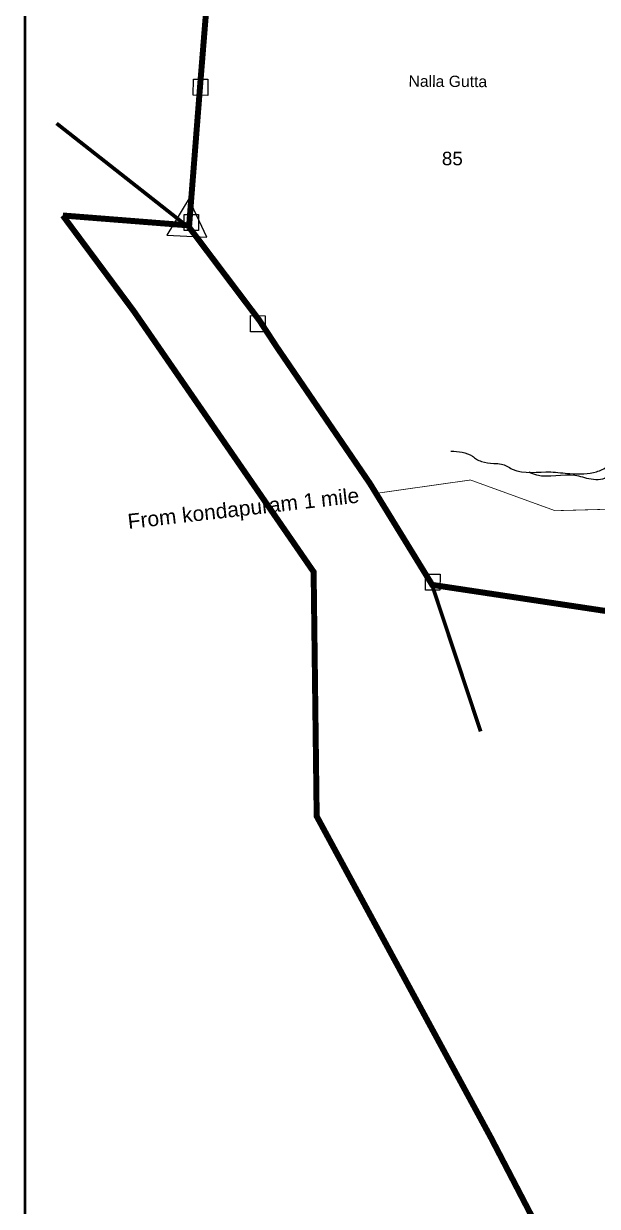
# Model space of a CAD drawing. Header units: feet. Extents: x 177753 to 186270, y 1578848 to 1588126.
# Drawn here: x 177753 to 178521, y 1583902 to 1585486 of the extents above; entities that cross this region are included whole.
import ezdxf
from ezdxf.enums import TextEntityAlignment as Align

# ---------------------------------------------------------------- set-up
doc = ezdxf.new("R2010")
doc.units = ezdxf.units.FT
doc.header["$LTSCALE"] = 15
doc.header["$MEASUREMENT"] = 0
doc.linetypes.add('HIDDEN2', pattern=[0.1875, 0.125, -0.0625])
for name, color, linetype in [('DIMENSION', 7, 'Continuous'), ('PLOT NO', 7, 'Continuous'), ('ROADS', 6, 'HIDDEN2'), ('TANKS-STREAM', 4, 'Continuous'), ('TEXT', 255, 'Continuous')]:
    doc.layers.add(name, color=color, linetype=linetype)
doc.layers.add('VILLAGE BOUNDRY', color=5, linetype='HIDDEN2', lineweight=100)
doc.styles.get("Standard").update_dxf_attribs({"font": 'arial.ttf'})

msp = doc.modelspace()

# ---------------------------------------------------------------- linework, layer by layer
at = {"layer": 'DIMENSION', "lineweight": -2}
for points in [[(177980, 1585411.3), (177999.4, 1585411.2), (177999.3, 1585389.6), (177979.9, 1585389.7)], [(177967.6, 1585230.2), (177987, 1585230.1), (177986.9, 1585208.5), (177967.5, 1585208.6)], [(178056.7, 1585094.7), (178076.1, 1585094.6), (178076, 1585073.1), (178056.6, 1585073.2)], [(178291, 1584748.7), (178310.4, 1584748.6), (178310.3, 1584727.1), (178290.9, 1584727.2)]]:
    msp.add_lwpolyline(points, close=True, dxfattribs=at)
msp.add_lwpolyline([(177944.7, 1585202.6), (177998.1, 1585200), (177973.9, 1585251.1), (177944.7, 1585202.6)], dxfattribs=at)
at = {"layer": 'PLOT NO', "color": 5, "const_width": 3.75}
msp.add_lwpolyline([(177754.6, 1588123.7), (185261.8, 1588123.7), (185261.8, 1578850.2), (177754.6, 1578850.2)], close=True, dxfattribs=at)
at = {"layer": 'ROADS', "lineweight": -2, "ltscale": 10, "const_width": 1}
msp.add_lwpolyline([(178227.5, 1584857.2), (178351.2, 1584874.7), (178464.5, 1584833.6), (178580.7, 1584836.8), (178678.6, 1584867.5), (178767.7, 1584925.3), (178797.2, 1584949), (178835.6, 1584973.5), (178877.8, 1584995.7)], dxfattribs=at)
at = {"layer": 'TANKS-STREAM', "lineweight": -2}
for points in [[(178324.9, 1584913.5), (178353.7, 1584906.5), (178359.2, 1584902.5), (178365.8, 1584899.6), (178382.3, 1584896.9), (178392.8, 1584896.1), (178407.2, 1584889.4), (178458.9, 1584885.5), (178484.1, 1584883.2), (178503, 1584883.1), (178519.9, 1584885.7), (178535.1, 1584893.4), (178550.9, 1584902.5), (178560.1, 1584898.3), (178562.4, 1584888), (178567.1, 1584881.7), (178576, 1584879), (178591.3, 1584881.1), (178603.6, 1584884.9), (178612.3, 1584888.3), (178619.9, 1584891.7), (178624.7, 1584896.6), (178628.2, 1584903.9), (178633.4, 1584915.7), (178651.8, 1584915.4), (178663.1, 1584913.5), (178672.8, 1584915.8), (178687.5, 1584916), (178696.2, 1584915.9), (178705.7, 1584922.4), (178717.5, 1584924.7), (178727.8, 1584924.9), (178736.5, 1584930.1), (178747, 1584936.6), (178759.1, 1584940.2), (178773.8, 1584944.9), (178789.9, 1584955.8), (178840.7, 1585005.5), (178849.7, 1585017), (178855.8, 1585026.8), (178862.1, 1585038.7), (178870.4, 1585052), (178887.5, 1585064.3), (178898.3, 1585071.6), (178923, 1585094.7), (178940.6, 1585120.6), (178957, 1585131.7), (178981.7, 1585137.9), (179001, 1585151.4), (179027, 1585168.6), (179038.4, 1585177.2), (179050.5, 1585179.5), (179086.4, 1585187.1), (179105.4, 1585200.1), (179114.1, 1585204), (179123.6, 1585212.6), (179128.4, 1585226.5), (179136.3, 1585238.8), (179144.5, 1585250.8), (179166.4, 1585263), (179178.5, 1585273.4), (179184.3, 1585281.8), (179190.2, 1585293.8), (179215.6, 1585288.5), (179223.5, 1585281.3), (179226.9, 1585280.3), (179234.6, 1585300.8), (179237.1, 1585317.9), (179241.6, 1585328.3), (179247.5, 1585353.2), (179242.1, 1585370.3), (179250.6, 1585377.1), (179253.6, 1585397.5), (179258.1, 1585402.4), (179263.4, 1585408.2), (179267.4, 1585415.2), (179271.9, 1585427.3), (179273.3, 1585437.2), (179274.9, 1585446.4), (179280.7, 1585454.2), (179286.5, 1585466), (179279.3, 1585484.4), (179290, 1585506.8), (179291.9, 1585522.6), (179298, 1585533.6), (179311.2, 1585541.6), (179332, 1585532.7), (179335.3, 1585529.6), (179340.9, 1585524.2), (179347.6, 1585517.8), (179352.2, 1585513.4), (179369.7, 1585507.1), (179388.1, 1585501.9), (179402.2, 1585497.9), (179410.6, 1585495.5), (179415.9, 1585490.7), (179414.3, 1585485.4), (179403.3, 1585480), (179397.2, 1585472.4), (179381, 1585446.9), (179371, 1585437.5), (179364.9, 1585430.2), (179357.8, 1585422.4), (179344.5, 1585407), (179337.4, 1585398.6), (179323.7, 1585386.3), (179292.3, 1585366.1), (179284.6, 1585356.5), (179283, 1585352), (179279.3, 1585340.2), (179273.2, 1585330.5), (179258.6, 1585315.9), (179251, 1585304.7), (179246.4, 1585290.8), (179242.9, 1585274.6), (179235.7, 1585257.9), (179230.9, 1585236.4), (179231.3, 1585224.1), (179231.9, 1585216.3), (179227, 1585207.8), (179220.4, 1585203.6), (179201, 1585214), (179179.6, 1585217.3), (179173.5, 1585217.3), (179161, 1585211.1), (179142.9, 1585209.7), (179131.5, 1585208.9), (179125.4, 1585198.9), (179116.1, 1585207.7)], [(179126.2, 1585199.7), (179103.5, 1585188.6), (179098.5, 1585180.7), (179091.3, 1585173.7), (179063.1, 1585163.7), (179047.1, 1585170.1), (179036.8, 1585158.9), (179031, 1585146.6), (179008.3, 1585139.6), (178992.5, 1585133.9), (178971.2, 1585124.6), (178927.3, 1585093.2), (178926.5, 1585085.3), (178914.6, 1585076), (178905.2, 1585071.1), (178895.6, 1585059.3), (178889, 1585052), (178860.6, 1585017.5), (178853.3, 1585010.3), (178842.7, 1585001.5), (178835.9, 1584993.6), (178822.1, 1584976.4), (178818.9, 1584967.2), (178812.8, 1584961.8), (178801, 1584955.8), (178794.7, 1584951.1), (178766, 1584936.6), (178757.3, 1584932.2), (178748.3, 1584929.8), (178708.6, 1584917.2), (178695.4, 1584913.4), (178682.8, 1584909.8), (178649.2, 1584909.3), (178641.7, 1584909.7), (178637.3, 1584903.8), (178635.6, 1584900.1), (178627.4, 1584892.7), (178605.5, 1584879.5), (178589.2, 1584873.1), (178575.8, 1584873.2), (178562.7, 1584876.6), (178550.9, 1584891.9), (178542.2, 1584889.9), (178534.9, 1584879.7), (178512.9, 1584875.6), (178490.8, 1584880.8), (178440, 1584881.2), (178429.6, 1584885)]]:
    msp.add_spline(points, degree=3, dxfattribs=at)
at = {"layer": 'VILLAGE BOUNDRY', "lineweight": -2, "ltscale": 15, "const_width": 8}
for points in [[(177974.2, 1585213.2), (177989.1, 1585403.1), (178016.4, 1585741.3), (178024.1, 1585843.7), (178129.8, 1585914.6), (178195.9, 1586012.2), (178246.8, 1586154.1), (178299.7, 1586261), (178314.1, 1586298.9), (178327.8, 1586323.6), (178360.2, 1586387), (178374.8, 1586411.9), (178447.7, 1586506.2), (178472.8, 1586538.7), (178525.8, 1586606.7), (178602.1, 1586627.4), (178856.5, 1586780.4)], [(177805.1, 1585228.8), (177900.1, 1585100.9), (178141.1, 1584751.7), (178145.2, 1584424.6), (178378.4, 1583994.6), (178574.5, 1583617.7), (178875.5, 1583045.9), (178957.4, 1582884.5), (179118.6, 1582652), (179321.5, 1582341.5), (179523.5, 1582022.7), (179661.8, 1581806.1), (179819.2, 1581545.7), (179975.5, 1581312.2), (180288.5, 1580790.2), (180592.5, 1580294.5)], [(177805.1, 1585228.8), (177974.4, 1585215.5)], [(179233.8, 1583865.6), (178989.7, 1584139.5), (178810.9, 1584342), (178749.1, 1584412.1), (178635.3, 1584540.7), (178589.2, 1584690.8), (178299.9, 1584734.3), (178216.6, 1584869.9), (178091.3, 1585053.4), (178068.3, 1585088.6), (177974.2, 1585213.2)]]:
    msp.add_lwpolyline(points, dxfattribs=at)
at = {"layer": 'VILLAGE BOUNDRY', "lineweight": -2, "ltscale": 25, "const_width": 5.02}
for points in [[(177972.1, 1585214.2), (177796.8, 1585352.1)], [(178299.1, 1584736), (178364.8, 1584538.1)]]:
    msp.add_lwpolyline(points, dxfattribs=at)

# ---------------------------------------------------------------- texts
at = {"layer": 'DIMENSION', "lineweight": -2}
msp.add_text('85', height=18.08, rotation=359.6844, dxfattribs=at).set_placement((178326.9, 1585305.1), align=Align.MIDDLE_CENTER)
at = {"layer": 'PLOT NO', "lineweight": -2}
msp.add_text('From kondapuram 1 mile', height=20.086, rotation=6.5362, dxfattribs=at).set_placement((177893.2, 1584809.1))
at = {"layer": 'TEXT', "lineweight": -2}
msp.add_text('Nalla Gutta', height=15.065, rotation=359.6844, dxfattribs=at).set_placement((178268.2, 1585401.2))

doc.saveas('drawing.dxf')
